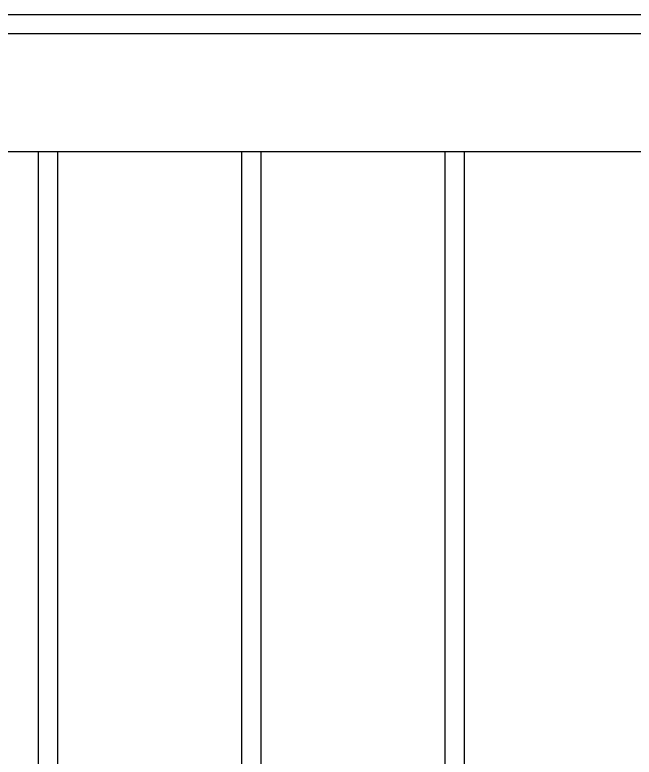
# Model space of a CAD drawing. Header units: inches. Extents: x -1316 to 22433, y -200 to 8737.
# Drawn here: x 168.3 to 217.1, y 813 to 871.4 of the extents above; entities that cross this region are included whole.
import ezdxf

# ---------------------------------------------------------------- set-up
doc = ezdxf.new("R2010")
doc.units = ezdxf.units.IN
doc.header["$LTSCALE"] = 10
doc.header["$MEASUREMENT"] = 0
doc.layers.add('S-ROOF', color=2, linetype='CONTINUOUS')
doc.layers.add('S-WALL', color=6, linetype='CONTINUOUS')

# ---------------------------------------------------------------- blocks, each defined once
blk = doc.blocks.new('*U663')
at = {"layer": 'S-WALL'}
for p, q in [((-17.06678, 110.78519), (-138.71455, 110.78519)), ((-16.62585, 109.28519), (-139.15549, 109.28519)), ((-125.17192, 100.03519), (-32.10942, 100.03519)), ((-110.67192, 100.03519), (-110.67192, 17.28519)), ((-109.17192, 100.03519), (-109.17192, 17.28519)), ((-94.67192, 100.03519), (-94.67192, 17.28519)), ((-93.17192, 100.03519), (-93.17192, 17.28519)), ((-78.67192, 100.03519), (-78.67192, 17.28519)), ((-77.17192, 100.03519), (-77.17192, 17.28519))]:
    blk.add_line(p, q, dxfattribs=at)

msp = doc.modelspace()

# ---------------------------------------------------------------- block references
at = {"layer": 'S-ROOF'}
msp.add_blockref('*U663', (280.85632, 760.64967), dxfattribs=at)

doc.saveas('drawing.dxf')
